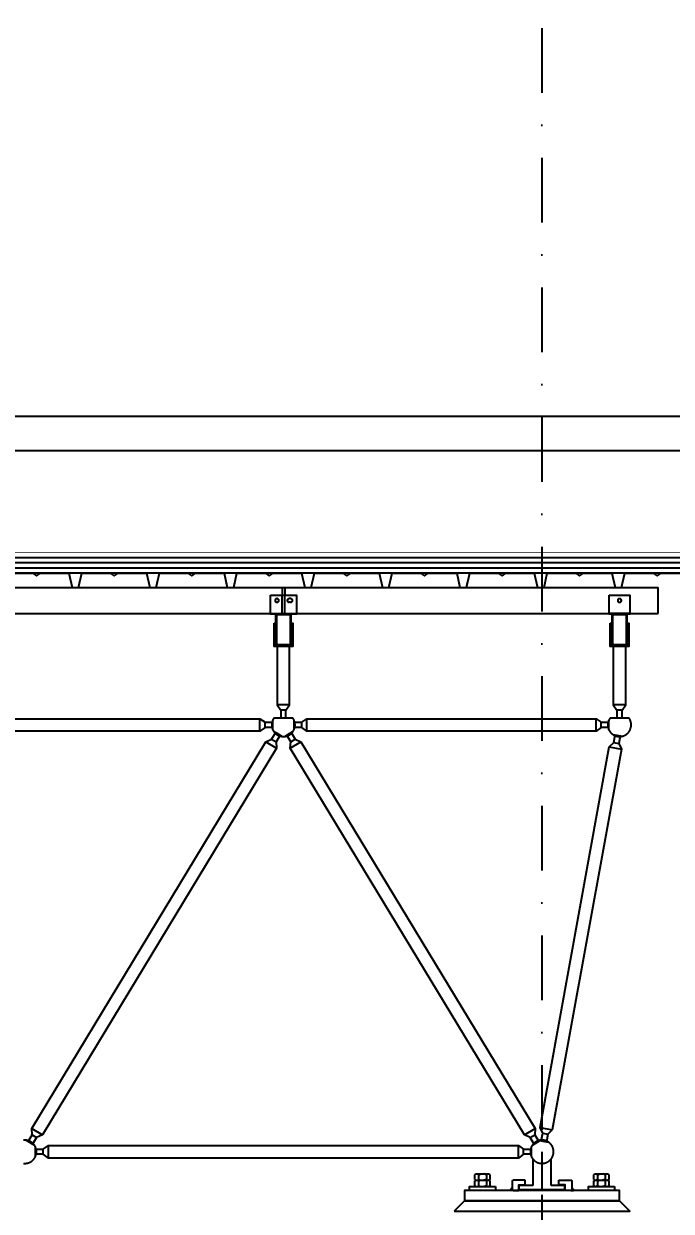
# Model space of a CAD drawing. Header units: centimetres. Extents: x 26569 to 160723, y -3143 to 14565.
# Drawn here: x 113607.3 to 113857.7, y -1001.5 to -542.5 of the extents above; entities that cross this region are included whole.
import ezdxf

# ---------------------------------------------------------------- set-up
doc = ezdxf.new("R2010")
doc.units = ezdxf.units.CM
doc.header["$LTSCALE"] = 100
doc.linetypes.add('DASHDOT2', pattern=[0.5, 0.25, -0.125, 0, -0.125])
doc.linetypes.add('HIDDEN', pattern=[9.525, 6.35, -3.175])
for name, color, linetype in [('A-ANNO-DIMS', 187, 'Continuous'), ('A-ANNO-GRID', 155, 'DASHDOT2'), ('A-ELEV-02', 253, 'Continuous'), ('A-ELEV-04', 250, 'Continuous'), ('A-WALL-INSL', 249, 'Continuous'), ('A-WALL-SNWPNL', 200, 'Continuous'), ('S-STEL', 3, 'Continuous')]:
    doc.layers.add(name, color=color, linetype=linetype)
doc.styles.add('Fields_100', font='act_simplex.shx', dxfattribs={"width": 0.8, "height": 20})
doc.linetypes.add('BATTING', pattern='A,0.00254,-2.54,[134,ltypeshp.shx,S=2.54,R=0,X=-2.54,Y=0],-5.08,[134,ltypeshp.shx,S=2.54,R=180,X=2.54,Y=0],-2.54', length=10.16254)
doc.dimstyles.new('FIELDS_100', dxfattribs={"dimscale": 0, "dimtxt": 20, "dimasz": 5, "dimexe": 5, "dimexo": 5, "dimgap": 5, "dimtad": 0, "dimdec": 0, "dimzin": 0, "dimdsep": 46, "dimtxsty": 'Fields_100', "dimblk": 'DOT', "dimcen": 0.09, "dimclrt": 50, "dimadec": 0, "dimazin": 0, "dimtfac": 1, "dimtdec": 0, "dimtix": 1, "dimtofl": 0, "dimtmove": 1, "dimatfit": 3, "dimfxl": 5, "dimfxlon": 1, "dimtolj": 1, "dimtzin": 0, "dimarcsym": 0})

# ---------------------------------------------------------------- blocks, each defined once
blk = doc.blocks.new('_Dot')
at = {"color": 0, "linetype": 'ByBlock', "lineweight": -2}
blk.add_line((-0.5, 0), (-1, 0), dxfattribs=at)
at = {"color": 0, "linetype": 'ByBlock', "const_width": 0.5}
blk.add_lwpolyline([(-0.25, 0, 1), (0.25, 0, 1)], format="xyb", close=True, dxfattribs=at)
blk = doc.blocks.new('*D477')
at = {"layer": 'A-ANNO-DIMS', "color": 0, "lineweight": -2, "transparency": 16777216}
for p, q in [((112107.73, -198.45), (112107.73, -188.45)), ((113807.73, -198.45), (113807.73, -188.45)), ((112112.73, -193.45), (112926.06, -193.45)), ((113802.73, -193.45), (112989.4, -193.45))]:
    blk.add_line(p, q, dxfattribs=at)
at = {"layer": 'DEFPOINTS', "color": 0, "transparency": 16777216}
for p in [(113807.73, -193.45), (112107.73, -1038.45), (113807.73, -1038.45)]:
    blk.add_point(p, dxfattribs=at)
at = {"layer": 'A-ANNO-DIMS', "color": 0, "lineweight": -2, "transparency": 16777216, "xscale": 5, "yscale": 5, "zscale": 5, "rotation": 180}
blk.add_blockref('_Dot', (112107.73, -193.45), dxfattribs=at)
at = {"layer": 'A-ANNO-DIMS', "color": 0, "lineweight": -2, "transparency": 16777216, "xscale": 5, "yscale": 5, "zscale": 5}
blk.add_blockref('_Dot', (113807.73, -193.45), dxfattribs=at)
at = {"layer": 'A-ANNO-DIMS', "color": 50, "transparency": 16777216, "insert": (112957.73, -193.45), "char_height": 20, "attachment_point": 5, "style": 'Fields_100'}
blk.add_mtext('\\A1;1700', dxfattribs=at)
blk = doc.blocks.new('*D483')
at = {"layer": 'A-ANNO-DIMS', "color": 0, "lineweight": -2, "transparency": 16777216}
for p, q in [((113807.73, -198.45), (113807.73, -188.45)), ((113907.73, -198.45), (113907.73, -188.45)), ((113812.73, -193.45), (113833.68, -193.45)), ((113902.73, -193.45), (113881.78, -193.45))]:
    blk.add_line(p, q, dxfattribs=at)
at = {"layer": 'DEFPOINTS', "color": 0, "transparency": 16777216}
for p in [(113907.73, -193.45), (113807.73, -1038.45), (113907.73, -1038.45)]:
    blk.add_point(p, dxfattribs=at)
at = {"layer": 'A-ANNO-DIMS', "color": 0, "lineweight": -2, "transparency": 16777216, "xscale": 5, "yscale": 5, "zscale": 5, "rotation": 180}
blk.add_blockref('_Dot', (113807.73, -193.45), dxfattribs=at)
at = {"layer": 'A-ANNO-DIMS', "color": 0, "lineweight": -2, "transparency": 16777216, "xscale": 5, "yscale": 5, "zscale": 5}
blk.add_blockref('_Dot', (113907.73, -193.45), dxfattribs=at)
at = {"layer": 'A-ANNO-DIMS', "color": 50, "transparency": 16777216, "insert": (113857.73, -193.45), "char_height": 20, "attachment_point": 5, "style": 'Fields_100'}
blk.add_mtext('\\A1;100', dxfattribs=at)
blk = doc.blocks.new('SOMUN')
for p, q in [((-9.8, 7.1), (-8.2, 8)), ((-9.8, 0.9), (-9.8, 7.1)), ((-9.8, 0.9), (-8.2, 0)), ((-8.2, 8), (-5, 8)), ((-8.2, 0), (-5, 0)), ((-5, 7.1), (-6.6, 8)), ((-5, 0.9), (-6.6, 0)), ((-5, 8), (5, 8)), ((-5, 7.1), (-1.7, 8)), ((-5, 7.1), (-5, 0.9)), ((-5, 0.9), (-1.7, 0)), ((-5, 0), (5, 0)), ((5, 7.1), (1.7, 8)), ((5, 0.9), (1.7, 0)), ((5, 8), (8.2, 8)), ((5, 7.1), (6.6, 8)), ((5, 7.1), (5, 0.9)), ((5, 0.9), (6.6, 0)), ((5, 0), (8.2, 0)), ((9.8, 7.1), (8.2, 8)), ((9.8, 0.9), (8.2, 0)), ((9.8, 0.9), (9.8, 7.1))]:
    blk.add_line(p, q)

msp = doc.modelspace()

# ---------------------------------------------------------------- hatches: boundary and pattern name
at = {"layer": 'A-ELEV-02'}
for points in [[(113796.23, -993.24), (113796.53, -993.54), (113795.53, -993.54), (113795.53, -993.51), (113795.53, -993.48), (113795.54, -993.44), (113795.54, -993.41), (113795.54, -993.37), (113795.55, -993.34), (113795.56, -993.31), (113795.57, -993.27), (113795.58, -993.24), (113795.59, -993.21), (113795.6, -993.18), (113795.61, -993.14), (113795.63, -993.11), (113795.64, -993.08), (113795.66, -993.05), (113795.68, -993.02), (113795.69, -992.99), (113795.71, -992.97), (113795.73, -992.94), (113795.76, -992.91), (113795.78, -992.89), (113795.8, -992.86), (113795.82, -992.84), (113795.85, -992.81), (113795.87, -992.79), (113795.9, -992.77), (113795.93, -992.75), (113795.95, -992.73), (113795.98, -992.71), (113796.01, -992.69), (113796.04, -992.67), (113796.07, -992.65), (113796.1, -992.64), (113796.13, -992.63), (113796.17, -992.61), (113796.2, -992.6), (113796.23, -992.59)], [(113819.23, -993.24), (113818.93, -993.54), (113819.93, -993.54), (113819.93, -993.51), (113819.93, -993.48), (113819.92, -993.44), (113819.92, -993.41), (113819.92, -993.37), (113819.91, -993.34), (113819.9, -993.31), (113819.89, -993.27), (113819.88, -993.24), (113819.87, -993.21), (113819.86, -993.18), (113819.85, -993.14), (113819.83, -993.11), (113819.82, -993.08), (113819.8, -993.05), (113819.78, -993.02), (113819.77, -992.99), (113819.75, -992.97), (113819.73, -992.94), (113819.7, -992.91), (113819.68, -992.89), (113819.66, -992.86), (113819.64, -992.84), (113819.61, -992.81), (113819.59, -992.79), (113819.56, -992.77), (113819.53, -992.75), (113819.5, -992.73), (113819.48, -992.71), (113819.45, -992.69), (113819.42, -992.67), (113819.39, -992.65), (113819.36, -992.64), (113819.33, -992.63), (113819.29, -992.61), (113819.26, -992.6), (113819.23, -992.59)]]:
    msp.add_hatch(color=256, dxfattribs=at).paths.add_polyline_path(points, flags=0)

# ---------------------------------------------------------------- linework, layer by layer
for points in [[(113777.73, -997.54), (113837.73, -997.54), (113837.73, -993.54), (113777.73, -993.54)], [(113773.73, -1001.54), (113841.73, -1001.54), (113837.73, -997.54), (113777.73, -997.54)]]:
    msp.add_lwpolyline(points, close=True)
at = {"elevation": 0}
for points in [[(113789.73, -991.94), (113789.73, -993.54), (113779.73, -993.54), (113779.73, -991.94), (113789.73, -991.94)], [(113835.73, -991.94), (113835.73, -993.54), (113825.73, -993.54), (113825.73, -991.94), (113835.73, -991.94)]]:
    msp.add_lwpolyline(points, dxfattribs=at)
at = {"layer": 'A-ANNO-GRID'}
msp.add_lwpolyline([(113807.73, -143.45), (113807.73, -1876.54)], dxfattribs=at)
at = {"layer": 'A-ELEV-02'}
for points in [[(104855.23, -760.44), (113852.73, -760.44)], [(113707.23, -760.44), (113707.23, -763.44)], [(113708.23, -760.44), (113708.23, -763.44)], [(113852.73, -770.44), (113852.73, -760.44)], [(113709.93, -764.74), (113709.91, -764.74), (113709.9, -764.74), (113709.88, -764.75), (113709.87, -764.75), (113709.85, -764.75), (113709.83, -764.75), (113709.82, -764.75), (113709.8, -764.76), (113709.79, -764.76), (113709.77, -764.76), (113709.75, -764.77), (113709.74, -764.77), (113709.72, -764.78), (113709.7, -764.78), (113709.69, -764.79), (113709.67, -764.79), (113709.66, -764.8), (113709.64, -764.81), (113709.62, -764.81), (113709.61, -764.82), (113709.59, -764.83), (113709.58, -764.84), (113709.56, -764.85), (113709.55, -764.86), (113709.53, -764.87), (113709.52, -764.88), (113709.5, -764.89), (113709.49, -764.9), (113709.47, -764.91), (113709.46, -764.92), (113709.45, -764.94), (113709.43, -764.95), (113709.42, -764.96), (113709.41, -764.98), (113709.4, -764.99), (113709.39, -765), (113709.38, -765.02), (113709.36, -765.03), (113709.35, -765.05), (113709.34, -765.06), (113709.33, -765.08), (113709.33, -765.09), (113709.32, -765.11), (113709.31, -765.12), (113709.3, -765.14), (113709.29, -765.15), (113709.29, -765.17), (113709.28, -765.19), (113709.27, -765.2), (113709.27, -765.22), (113709.26, -765.23), (113709.26, -765.25), (113709.25, -765.27), (113709.25, -765.28), (113709.24, -765.3), (113709.24, -765.32), (113709.24, -765.33), (113709.24, -765.35), (113709.23, -765.36), (113709.23, -765.38), (113709.23, -765.4), (113709.23, -765.41), (113709.23, -765.43), (113709.23, -765.44), (113709.23, -765.46), (113709.23, -765.48), (113709.23, -765.49), (113709.23, -765.51), (113709.23, -765.52), (113709.24, -765.54), (113709.24, -765.55), (113709.24, -765.57), (113709.24, -765.59), (113709.25, -765.6), (113709.25, -765.62), (113709.26, -765.64), (113709.26, -765.65), (113709.27, -765.67), (113709.27, -765.69), (113709.28, -765.7), (113709.29, -765.72), (113709.29, -765.73), (113709.3, -765.75), (113709.31, -765.77), (113709.32, -765.78), (113709.33, -765.8), (113709.33, -765.81), (113709.34, -765.83), (113709.35, -765.84), (113709.36, -765.86), (113709.38, -765.87), (113709.39, -765.89), (113709.4, -765.9), (113709.41, -765.91), (113709.42, -765.93), (113709.43, -765.94), (113709.45, -765.95), (113709.46, -765.96), (113709.47, -765.98), (113709.49, -765.99), (113709.5, -766), (113709.52, -766.01), (113709.53, -766.02), (113709.55, -766.03), (113709.56, -766.04), (113709.58, -766.05), (113709.59, -766.06), (113709.61, -766.07), (113709.62, -766.07), (113709.64, -766.08), (113709.66, -766.09), (113709.67, -766.09), (113709.69, -766.1), (113709.7, -766.11), (113709.72, -766.11), (113709.74, -766.12), (113709.75, -766.12), (113709.77, -766.13), (113709.79, -766.13), (113709.8, -766.13), (113709.82, -766.13), (113709.83, -766.14), (113709.85, -766.14), (113709.87, -766.14), (113709.88, -766.14), (113709.9, -766.14), (113709.91, -766.14), (113709.93, -766.14)], [(113710.53, -764.74), (113709.93, -764.74)], [(113710.53, -766.14), (113709.93, -766.14)], [(113710.53, -766.14), (113710.55, -766.14), (113710.56, -766.14), (113710.58, -766.14), (113710.59, -766.14), (113710.61, -766.14), (113710.62, -766.14), (113710.64, -766.13), (113710.66, -766.13), (113710.67, -766.13), (113710.69, -766.13), (113710.71, -766.12), (113710.72, -766.12), (113710.74, -766.11), (113710.76, -766.11), (113710.77, -766.1), (113710.79, -766.09), (113710.8, -766.09), (113710.82, -766.08), (113710.84, -766.07), (113710.85, -766.07), (113710.87, -766.06), (113710.88, -766.05), (113710.9, -766.04), (113710.91, -766.03), (113710.93, -766.02), (113710.94, -766.01), (113710.96, -766), (113710.97, -765.99), (113710.98, -765.98), (113711, -765.96), (113711.01, -765.95), (113711.02, -765.94), (113711.04, -765.93), (113711.05, -765.91), (113711.06, -765.9), (113711.07, -765.89), (113711.08, -765.87), (113711.1, -765.86), (113711.11, -765.84), (113711.12, -765.83), (113711.13, -765.81), (113711.13, -765.8), (113711.14, -765.78), (113711.15, -765.77), (113711.16, -765.75), (113711.17, -765.73), (113711.17, -765.72), (113711.18, -765.7), (113711.19, -765.69), (113711.19, -765.67), (113711.2, -765.65), (113711.2, -765.64), (113711.21, -765.62), (113711.21, -765.6), (113711.21, -765.59), (113711.22, -765.57), (113711.22, -765.55), (113711.22, -765.54), (113711.23, -765.52), (113711.23, -765.51), (113711.23, -765.49), (113711.23, -765.48), (113711.23, -765.46), (113711.23, -765.44), (113711.23, -765.43), (113711.23, -765.41), (113711.23, -765.4), (113711.23, -765.38), (113711.23, -765.36), (113711.22, -765.35), (113711.22, -765.33), (113711.22, -765.32), (113711.21, -765.3), (113711.21, -765.28), (113711.21, -765.27), (113711.2, -765.25), (113711.2, -765.23), (113711.19, -765.22), (113711.19, -765.2), (113711.18, -765.19), (113711.17, -765.17), (113711.17, -765.15), (113711.16, -765.14), (113711.15, -765.12), (113711.14, -765.11), (113711.13, -765.09), (113711.13, -765.08), (113711.12, -765.06), (113711.11, -765.05), (113711.1, -765.03), (113711.08, -765.02), (113711.07, -765), (113711.06, -764.99), (113711.05, -764.98), (113711.04, -764.96), (113711.02, -764.95), (113711.01, -764.94), (113711, -764.92), (113710.98, -764.91), (113710.97, -764.9), (113710.96, -764.89), (113710.94, -764.88), (113710.93, -764.87), (113710.91, -764.86), (113710.9, -764.85), (113710.88, -764.84), (113710.87, -764.83), (113710.85, -764.82), (113710.84, -764.81), (113710.82, -764.81), (113710.8, -764.8), (113710.79, -764.79), (113710.77, -764.79), (113710.76, -764.78), (113710.74, -764.78), (113710.72, -764.77), (113710.71, -764.77), (113710.69, -764.76), (113710.67, -764.76), (113710.66, -764.76), (113710.64, -764.75), (113710.62, -764.75), (113710.61, -764.75), (113710.59, -764.75), (113710.58, -764.75), (113710.56, -764.74), (113710.55, -764.74), (113710.53, -764.74)], [(104855.23, -770.44), (113852.73, -770.44)], [(113702.73, -770.44), (113712.73, -770.44)], [(113841.73, -770.44), (113833.73, -770.44)], [(113704.13, -776.04), (113704.63, -776.04)], [(113704.13, -777.44), (113704.63, -777.44)], [(113710.83, -776.04), (113711.33, -776.04)], [(113710.83, -777.44), (113711.33, -777.44)], [(113834.13, -776.04), (113834.63, -776.04)], [(113834.13, -777.44), (113834.63, -777.44)], [(113840.83, -776.04), (113841.33, -776.04)], [(113840.83, -777.44), (113841.33, -777.44)], [(113705.31, -783.24), (113705.31, -805.84), (113706.73, -807.84), (113706.73, -810.84)], [(113708.73, -810.84), (113708.73, -807.84), (113710.14, -805.84), (113710.14, -783.24)], [(113835.31, -783.24), (113835.31, -805.84), (113836.73, -807.84), (113836.73, -810.84)], [(113838.73, -810.84), (113838.73, -807.84), (113840.14, -805.84), (113840.14, -783.24)], [(113710.14, -805.84), (113705.31, -805.84)], [(113708.73, -807.84), (113706.73, -807.84)], [(113840.14, -805.84), (113835.31, -805.84)], [(113838.73, -807.84), (113836.73, -807.84)], [(113461.83, -812.54), (113464.83, -812.54), (113466.83, -811.13), (113698.63, -811.13), (113700.63, -812.54), (113703.63, -812.54)], [(113698.63, -815.96), (113698.63, -811.13)], [(113704.13, -810.84), (113704.04, -810.96), (113703.96, -811.09), (113703.88, -811.22), (113703.8, -811.35), (113703.73, -811.48), (113703.66, -811.62), (113703.6, -811.76), (113703.54, -811.91), (113703.48, -812.05), (113703.46, -812.13), (113703.43, -812.2), (113703.41, -812.28), (113703.39, -812.36), (113703.37, -812.43), (113703.35, -812.51), (113703.33, -812.59), (113703.32, -812.67), (113703.3, -812.74), (113703.29, -812.82), (113703.28, -812.9), (113703.27, -812.98), (113703.26, -813.06), (113703.25, -813.14), (113703.24, -813.22), (113703.24, -813.3), (113703.23, -813.38), (113703.23, -813.46), (113703.23, -813.54), (113703.23, -813.62), (113703.23, -813.7), (113703.24, -813.78), (113703.24, -813.86), (113703.25, -813.94), (113703.25, -814.01), (113703.26, -814.09), (113703.27, -814.17), (113703.29, -814.25), (113703.31, -814.4), (113703.35, -814.56), (113703.38, -814.71), (113703.43, -814.86), (113703.47, -815), (113703.52, -815.14), (113703.58, -815.29), (113703.64, -815.42), (113703.71, -815.56), (113703.77, -815.69), (113703.85, -815.82), (113703.93, -815.95), (113704.01, -816.07), (113704.1, -816.2), (113704.19, -816.32), (113704.29, -816.44), (113704.39, -816.56), (113704.5, -816.68), (113704.55, -816.73), (113704.61, -816.79), (113704.67, -816.84), (113704.73, -816.9), (113704.79, -816.95), (113704.85, -817), (113704.91, -817.05), (113704.97, -817.1), (113705.03, -817.15), (113705.1, -817.19), (113705.16, -817.24), (113705.23, -817.29), (113705.3, -817.33), (113705.36, -817.37), (113705.43, -817.41), (113705.5, -817.45), (113705.57, -817.49), (113705.64, -817.53), (113705.71, -817.57), (113705.78, -817.6), (113705.86, -817.64), (113705.93, -817.67), (113706, -817.7), (113706.08, -817.73), (113706.15, -817.76), (113706.22, -817.78), (113706.3, -817.81), (113706.37, -817.83), (113706.52, -817.88), (113706.67, -817.92), (113706.83, -817.95), (113706.98, -817.98), (113707.13, -818), (113707.28, -818.02), (113707.43, -818.03), (113707.58, -818.04), (113707.73, -818.04), (113707.88, -818.04), (113708.03, -818.03), (113708.18, -818.02), (113708.33, -818), (113708.48, -817.98), (113708.63, -817.95), (113708.79, -817.92), (113708.94, -817.88), (113709.09, -817.83), (113709.16, -817.81), (113709.24, -817.78), (113709.31, -817.76), (113709.38, -817.73), (113709.46, -817.7), (113709.53, -817.67), (113709.6, -817.64), (113709.68, -817.6), (113709.75, -817.57), (113709.82, -817.53), (113709.89, -817.49), (113709.96, -817.45), (113710.03, -817.41), (113710.1, -817.37), (113710.16, -817.33), (113710.23, -817.29), (113710.3, -817.24), (113710.36, -817.19), (113710.43, -817.15), (113710.49, -817.1), (113710.55, -817.05), (113710.61, -817), (113710.67, -816.95), (113710.73, -816.9), (113710.79, -816.84), (113710.85, -816.79), (113710.91, -816.73), (113710.96, -816.68), (113711.07, -816.56), (113711.17, -816.44), (113711.27, -816.32), (113711.36, -816.2), (113711.45, -816.07), (113711.53, -815.95), (113711.61, -815.82), (113711.69, -815.69), (113711.75, -815.56), (113711.82, -815.42), (113711.88, -815.29), (113711.94, -815.14), (113711.99, -815), (113712.03, -814.86), (113712.08, -814.71), (113712.11, -814.56), (113712.15, -814.4), (113712.17, -814.25), (113712.19, -814.17), (113712.2, -814.09), (113712.21, -814.01), (113712.21, -813.94), (113712.22, -813.86), (113712.22, -813.78), (113712.23, -813.7), (113712.23, -813.62), (113712.23, -813.54), (113712.23, -813.46), (113712.23, -813.38), (113712.22, -813.3), (113712.22, -813.22), (113712.21, -813.14), (113712.2, -813.06), (113712.19, -812.98), (113712.18, -812.9), (113712.17, -812.82), (113712.16, -812.74), (113712.14, -812.67), (113712.13, -812.59), (113712.11, -812.51), (113712.09, -812.43), (113712.07, -812.36), (113712.05, -812.28), (113712.03, -812.2), (113712, -812.13), (113711.98, -812.05), (113711.92, -811.91), (113711.86, -811.76), (113711.8, -811.62), (113711.73, -811.48), (113711.66, -811.35), (113711.58, -811.22), (113711.5, -811.09), (113711.42, -810.96), (113711.33, -810.84)], [(113703.63, -815.4), (113703.63, -811.69)], [(113704.13, -810.84), (113711.33, -810.84)], [(113711.83, -812.54), (113714.83, -812.54), (113716.83, -811.13), (113828.63, -811.13), (113830.63, -812.54), (113833.63, -812.54)], [(113711.83, -815.4), (113711.83, -811.69)], [(113716.83, -815.96), (113716.83, -811.13)], [(113828.63, -815.96), (113828.63, -811.13)], [(113834.13, -810.84), (113834.04, -810.96), (113833.96, -811.09), (113833.88, -811.22), (113833.8, -811.35), (113833.73, -811.48), (113833.66, -811.62), (113833.6, -811.76), (113833.54, -811.91), (113833.48, -812.05), (113833.46, -812.13), (113833.43, -812.2), (113833.41, -812.28), (113833.39, -812.36), (113833.37, -812.43), (113833.35, -812.51), (113833.33, -812.59), (113833.32, -812.67), (113833.3, -812.74), (113833.29, -812.82), (113833.28, -812.9), (113833.27, -812.98), (113833.26, -813.06), (113833.25, -813.14), (113833.24, -813.22), (113833.24, -813.3), (113833.23, -813.38), (113833.23, -813.46), (113833.23, -813.54), (113833.23, -813.62), (113833.23, -813.7), (113833.24, -813.78), (113833.24, -813.86), (113833.25, -813.94), (113833.25, -814.01), (113833.26, -814.09), (113833.27, -814.17), (113833.29, -814.25), (113833.31, -814.4), (113833.35, -814.56), (113833.38, -814.71), (113833.43, -814.86), (113833.47, -815), (113833.52, -815.14), (113833.58, -815.29), (113833.64, -815.42), (113833.71, -815.56), (113833.77, -815.69), (113833.85, -815.82), (113833.93, -815.95), (113834.01, -816.07), (113834.1, -816.2), (113834.19, -816.32), (113834.29, -816.44), (113834.39, -816.56), (113834.5, -816.68), (113834.55, -816.73), (113834.61, -816.79), (113834.67, -816.84), (113834.73, -816.9), (113834.79, -816.95), (113834.85, -817), (113834.91, -817.05), (113834.97, -817.1), (113835.03, -817.15), (113835.1, -817.19), (113835.16, -817.24), (113835.23, -817.29), (113835.3, -817.33), (113835.36, -817.37), (113835.43, -817.41), (113835.5, -817.45), (113835.57, -817.49), (113835.64, -817.53), (113835.71, -817.57), (113835.78, -817.6), (113835.86, -817.64), (113835.93, -817.67), (113836, -817.7), (113836.08, -817.73), (113836.15, -817.76), (113836.22, -817.78), (113836.3, -817.81), (113836.37, -817.83), (113836.52, -817.88), (113836.67, -817.92), (113836.83, -817.95), (113836.98, -817.98), (113837.13, -818), (113837.28, -818.02), (113837.43, -818.03), (113837.58, -818.04), (113837.73, -818.04), (113837.88, -818.04), (113838.03, -818.03), (113838.18, -818.02), (113838.33, -818), (113838.48, -817.98), (113838.63, -817.95), (113838.79, -817.92), (113838.94, -817.88), (113839.09, -817.83), (113839.16, -817.81), (113839.24, -817.78), (113839.31, -817.76), (113839.38, -817.73), (113839.46, -817.7), (113839.53, -817.67), (113839.6, -817.64), (113839.68, -817.6), (113839.75, -817.57), (113839.82, -817.53), (113839.89, -817.49), (113839.96, -817.45), (113840.03, -817.41), (113840.1, -817.37), (113840.16, -817.33), (113840.23, -817.29), (113840.3, -817.24), (113840.36, -817.19), (113840.43, -817.15), (113840.49, -817.1), (113840.55, -817.05), (113840.61, -817), (113840.67, -816.95), (113840.73, -816.9), (113840.79, -816.84), (113840.85, -816.79), (113840.91, -816.73), (113840.96, -816.68), (113841.07, -816.56), (113841.17, -816.44), (113841.27, -816.32), (113841.36, -816.2), (113841.45, -816.07), (113841.53, -815.95), (113841.61, -815.82), (113841.69, -815.69), (113841.75, -815.56), (113841.82, -815.42), (113841.88, -815.29), (113841.94, -815.14), (113841.99, -815), (113842.03, -814.86), (113842.08, -814.71), (113842.11, -814.56), (113842.15, -814.4), (113842.17, -814.25), (113842.19, -814.17), (113842.2, -814.09), (113842.21, -814.01), (113842.21, -813.94), (113842.22, -813.86), (113842.22, -813.78), (113842.23, -813.7), (113842.23, -813.62), (113842.23, -813.54), (113842.23, -813.46), (113842.23, -813.38), (113842.22, -813.3), (113842.22, -813.22), (113842.21, -813.14), (113842.2, -813.06), (113842.19, -812.98), (113842.18, -812.9), (113842.17, -812.82), (113842.16, -812.74), (113842.14, -812.67), (113842.13, -812.59), (113842.11, -812.51), (113842.09, -812.43), (113842.07, -812.36), (113842.05, -812.28), (113842.03, -812.2), (113842, -812.13), (113841.98, -812.05), (113841.92, -811.91), (113841.86, -811.76), (113841.8, -811.62), (113841.73, -811.48), (113841.66, -811.35), (113841.58, -811.22), (113841.5, -811.09), (113841.42, -810.96), (113841.33, -810.84)], [(113833.63, -815.4), (113833.63, -811.69)], [(113834.13, -810.84), (113841.33, -810.84)], [(113703.63, -814.54), (113700.63, -814.54), (113698.63, -815.96), (113466.83, -815.96), (113464.83, -814.54), (113461.83, -814.54)], [(113700.63, -814.54), (113700.63, -812.54)], [(113704.02, -816.09), (113707.19, -818.01)], [(113708.27, -818.01), (113711.44, -816.09)], [(113833.63, -814.54), (113830.63, -814.54), (113828.63, -815.96), (113716.83, -815.96), (113714.83, -814.54), (113711.83, -814.54)], [(113714.83, -814.54), (113714.83, -812.54)], [(113830.63, -814.54), (113830.63, -812.54)], [(113700.95, -820.07), (113705.08, -822.58)], [(113703.19, -819.1), (113704.91, -820.13)], [(113710.38, -822.58), (113714.51, -820.07)], [(113710.55, -820.13), (113712.27, -819.1)], [(113807.48, -974.33), (113808.02, -971.38), (113806.98, -969.16), (113833.73, -822.06), (113835.48, -820.35), (113836.01, -817.4)], [(113837.98, -817.76), (113837.44, -820.71), (113838.48, -822.93), (113811.73, -970.02), (113809.98, -971.74), (113809.45, -974.69)], [(113835.17, -817.25), (113838.82, -817.91)], [(113835.48, -820.35), (113837.44, -820.71)], [(113833.73, -822.06), (113838.48, -822.93)], [(113610.38, -969.51), (113614.51, -972.01)], [(113610.55, -971.95), (113612.27, -972.99)], [(113800.95, -972.01), (113805.08, -969.51)], [(113803.19, -972.99), (113804.91, -971.95)], [(113806.98, -969.16), (113811.73, -970.02)], [(113808.02, -971.38), (113809.98, -971.74)], [(113607.22, -983.02), (113607.33, -983.03), (113607.43, -983.03), (113607.53, -983.04), (113607.63, -983.04), (113607.73, -983.04), (113607.83, -983.04), (113607.93, -983.04), (113608.03, -983.03), (113608.13, -983.03), (113608.24, -983.02), (113608.34, -983), (113608.44, -982.99), (113608.55, -982.97), (113608.65, -982.95), (113608.76, -982.92), (113608.86, -982.9), (113608.97, -982.87), (113609.07, -982.84), (113609.18, -982.8), (113609.28, -982.77), (113609.39, -982.73), (113609.49, -982.69), (113609.59, -982.64), (113609.7, -982.59), (113609.8, -982.54), (113609.9, -982.49), (113610, -982.43), (113610.1, -982.37), (113610.19, -982.31), (113610.29, -982.25), (113610.38, -982.18), (113610.48, -982.11), (113610.57, -982.04), (113610.66, -981.96), (113610.74, -981.89), (113610.83, -981.81), (113610.91, -981.73), (113610.99, -981.64), (113611.07, -981.56), (113611.15, -981.47), (113611.22, -981.38), (113611.3, -981.29), (113611.37, -981.2), (113611.43, -981.1), (113611.5, -981.01), (113611.56, -980.91), (113611.62, -980.81), (113611.67, -980.71), (113611.73, -980.61), (113611.78, -980.51), (113611.83, -980.41), (113611.87, -980.3), (113611.91, -980.2), (113611.95, -980.1), (113611.99, -979.99), (113612.02, -979.89), (113612.06, -979.78), (113612.08, -979.68), (113612.11, -979.57), (113612.13, -979.47), (113612.15, -979.36), (113612.17, -979.26), (113612.19, -979.15), (113612.2, -979.05), (113612.21, -978.95), (113612.22, -978.85), (113612.23, -978.74), (113612.23, -978.64), (113612.23, -978.54), (113612.23, -978.44), (113612.23, -978.34), (113612.22, -978.24), (113612.21, -978.14), (113612.2, -978.04), (113612.19, -977.93), (113612.17, -977.83), (113612.15, -977.72), (113612.13, -977.62), (113612.11, -977.52), (113612.08, -977.41), (113612.06, -977.31), (113612.02, -977.2), (113611.99, -977.1), (113611.95, -976.99), (113611.91, -976.89), (113611.87, -976.78), (113611.83, -976.68), (113611.78, -976.58), (113611.73, -976.48), (113611.67, -976.38), (113611.62, -976.28), (113611.56, -976.18), (113611.5, -976.08), (113611.43, -975.99), (113611.37, -975.89), (113611.3, -975.8), (113611.22, -975.71), (113611.15, -975.62), (113611.07, -975.53), (113610.99, -975.45), (113610.91, -975.36), (113610.83, -975.28), (113610.74, -975.2), (113610.66, -975.12), (113610.57, -975.05), (113610.48, -974.98), (113610.38, -974.91), (113610.29, -974.84), (113610.19, -974.78), (113610.1, -974.72), (113610, -974.66), (113609.9, -974.6), (113609.8, -974.55), (113609.7, -974.5), (113609.59, -974.45), (113609.49, -974.4), (113609.39, -974.36), (113609.28, -974.32), (113609.18, -974.28), (113609.07, -974.25), (113608.97, -974.22), (113608.86, -974.19), (113608.76, -974.16), (113608.65, -974.14), (113608.55, -974.12), (113608.44, -974.1), (113608.34, -974.09), (113608.24, -974.07), (113608.13, -974.06), (113608.03, -974.05), (113607.93, -974.05), (113607.83, -974.04), (113607.73, -974.04), (113607.63, -974.04), (113607.53, -974.05), (113607.43, -974.05), (113607.33, -974.06), (113607.22, -974.07)], [(113608.27, -974.08), (113611.44, -976)], [(113611.83, -977.54), (113614.83, -977.54), (113616.83, -976.13), (113798.63, -976.13), (113800.63, -977.54), (113803.63, -977.54)], [(113611.83, -980.4), (113611.83, -976.69)], [(113614.83, -979.54), (113614.83, -977.54)], [(113616.83, -980.96), (113616.83, -976.13)], [(113798.63, -980.96), (113798.63, -976.13)], [(113800.63, -979.54), (113800.63, -977.54)], [(113811.33, -981.24), (113811.42, -981.12), (113811.5, -981), (113811.58, -980.87), (113811.66, -980.74), (113811.73, -980.6), (113811.8, -980.47), (113811.86, -980.32), (113811.92, -980.18), (113811.98, -980.03), (113812, -979.96), (113812.03, -979.88), (113812.05, -979.81), (113812.07, -979.73), (113812.09, -979.65), (113812.11, -979.58), (113812.13, -979.5), (113812.14, -979.42), (113812.16, -979.34), (113812.17, -979.26), (113812.18, -979.19), (113812.19, -979.11), (113812.2, -979.03), (113812.21, -978.95), (113812.22, -978.87), (113812.22, -978.79), (113812.23, -978.71), (113812.23, -978.63), (113812.23, -978.55), (113812.23, -978.47), (113812.23, -978.39), (113812.22, -978.31), (113812.22, -978.23), (113812.21, -978.15), (113812.21, -978.07), (113812.2, -977.99), (113812.19, -977.92), (113812.17, -977.84), (113812.15, -977.68), (113812.11, -977.53), (113812.08, -977.38), (113812.03, -977.23), (113811.99, -977.09), (113811.94, -976.94), (113811.88, -976.8), (113811.82, -976.67), (113811.75, -976.53), (113811.69, -976.4), (113811.61, -976.27), (113811.53, -976.14), (113811.45, -976.01), (113811.36, -975.89), (113811.27, -975.76), (113811.17, -975.64), (113811.07, -975.53), (113810.96, -975.41), (113810.91, -975.36), (113810.85, -975.3), (113810.79, -975.25), (113810.73, -975.19), (113810.67, -975.14), (113810.61, -975.09), (113810.55, -975.04), (113810.49, -974.99), (113810.43, -974.94), (113810.36, -974.89), (113810.3, -974.85), (113810.23, -974.8), (113810.16, -974.76), (113810.1, -974.72), (113810.03, -974.67), (113809.96, -974.63), (113809.89, -974.6), (113809.82, -974.56), (113809.75, -974.52), (113809.68, -974.49), (113809.6, -974.45), (113809.53, -974.42), (113809.46, -974.39), (113809.38, -974.36), (113809.31, -974.33), (113809.24, -974.3), (113809.16, -974.28), (113809.09, -974.25), (113808.94, -974.21), (113808.79, -974.17), (113808.63, -974.14), (113808.48, -974.11), (113808.33, -974.08), (113808.18, -974.07), (113808.03, -974.05), (113807.88, -974.05), (113807.73, -974.04), (113807.58, -974.05), (113807.43, -974.05), (113807.28, -974.07), (113807.13, -974.08), (113806.98, -974.11), (113806.83, -974.14), (113806.67, -974.17), (113806.52, -974.21), (113806.37, -974.25), (113806.3, -974.28), (113806.22, -974.3), (113806.15, -974.33), (113806.08, -974.36), (113806, -974.39), (113805.93, -974.42), (113805.86, -974.45), (113805.78, -974.49), (113805.71, -974.52), (113805.64, -974.56), (113805.57, -974.6), (113805.5, -974.63), (113805.43, -974.67), (113805.36, -974.72), (113805.3, -974.76), (113805.23, -974.8), (113805.16, -974.85), (113805.1, -974.89), (113805.03, -974.94), (113804.97, -974.99), (113804.91, -975.04), (113804.85, -975.09), (113804.79, -975.14), (113804.73, -975.19), (113804.67, -975.25), (113804.61, -975.3), (113804.55, -975.36), (113804.5, -975.41), (113804.39, -975.53), (113804.29, -975.64), (113804.19, -975.76), (113804.1, -975.89), (113804.01, -976.01), (113803.93, -976.14), (113803.85, -976.27), (113803.77, -976.4), (113803.71, -976.53), (113803.64, -976.67), (113803.58, -976.8), (113803.52, -976.94), (113803.47, -977.09), (113803.43, -977.23), (113803.38, -977.38), (113803.35, -977.53), (113803.31, -977.68), (113803.29, -977.84), (113803.27, -977.92), (113803.26, -977.99), (113803.25, -978.07), (113803.25, -978.15), (113803.24, -978.23), (113803.24, -978.31), (113803.23, -978.39), (113803.23, -978.47), (113803.23, -978.55), (113803.23, -978.63), (113803.23, -978.71), (113803.24, -978.79), (113803.24, -978.87), (113803.25, -978.95), (113803.26, -979.03), (113803.27, -979.11), (113803.28, -979.19), (113803.29, -979.26), (113803.3, -979.34), (113803.32, -979.42), (113803.33, -979.5), (113803.35, -979.58), (113803.37, -979.65), (113803.39, -979.73), (113803.41, -979.81), (113803.43, -979.88), (113803.46, -979.96), (113803.48, -980.03), (113803.54, -980.18), (113803.6, -980.32), (113803.66, -980.47), (113803.73, -980.6), (113803.8, -980.74), (113803.88, -980.87), (113803.96, -981), (113804.04, -981.12), (113804.13, -981.24)], [(113803.63, -980.4), (113803.63, -976.69)], [(113804.02, -976), (113807.19, -974.08)], [(113806.64, -974.18), (113810.29, -974.84)], [(113803.63, -979.54), (113800.63, -979.54), (113798.63, -980.96), (113616.83, -980.96), (113614.83, -979.54), (113611.83, -979.54)], [(113804.13, -981.24), (113804.13, -991.54)], [(113807.73, -978.54), (113807.73, -993.54)], [(113811.33, -991.54), (113811.33, -981.24)], [(113796.23, -992.59), (113796.21, -992.6), (113796.19, -992.6), (113796.18, -992.61), (113796.16, -992.61), (113796.14, -992.62), (113796.12, -992.63), (113796.11, -992.64), (113796.09, -992.65), (113796.07, -992.65), (113796.06, -992.66), (113796.04, -992.67), (113796.02, -992.68), (113796, -992.69), (113795.99, -992.7), (113795.97, -992.71), (113795.95, -992.73), (113795.94, -992.74), (113795.92, -992.75), (113795.91, -992.76), (113795.89, -992.77), (113795.88, -992.79), (113795.86, -992.8), (113795.85, -992.81), (113795.83, -992.83), (113795.82, -992.84), (113795.8, -992.86), (113795.79, -992.87), (113795.77, -992.89), (113795.76, -992.9), (113795.75, -992.92), (113795.74, -992.94), (113795.72, -992.95), (113795.71, -992.97), (113795.7, -992.99), (113795.69, -993), (113795.68, -993.02), (113795.67, -993.04), (113795.66, -993.06), (113795.65, -993.07), (113795.64, -993.09), (113795.63, -993.11), (113795.62, -993.13), (113795.61, -993.15), (113795.6, -993.16), (113795.6, -993.18), (113795.59, -993.2), (113795.58, -993.22), (113795.58, -993.24), (113795.57, -993.26), (113795.57, -993.28), (113795.56, -993.3), (113795.56, -993.32), (113795.55, -993.34), (113795.55, -993.35), (113795.54, -993.37), (113795.54, -993.39), (113795.54, -993.41), (113795.54, -993.43), (113795.53, -993.45), (113795.53, -993.47), (113795.53, -993.49), (113795.53, -993.51), (113795.53, -993.53), (113795.53, -993.54)], [(113796.53, -993.54), (113795.53, -993.54)], [(113796.53, -993.54), (113796.23, -993.24)], [(113804.13, -991.54), (113798.83, -991.54)], [(113798.83, -991.54), (113798.83, -993.14)], [(113798.83, -993.14), (113816.63, -993.14)], [(113799.03, -993.54), (113799.03, -993.34)], [(113799.03, -993.34), (113816.43, -993.34)], [(113816.43, -993.54), (113799.03, -993.54)], [(113799.08, -993.34), (113799.08, -993.14)], [(113816.63, -991.54), (113811.33, -991.54)], [(113816.38, -993.34), (113816.38, -993.14)], [(113816.43, -993.54), (113816.43, -993.34)], [(113816.63, -993.14), (113816.63, -991.54)], [(113818.93, -993.54), (113819.23, -993.24)], [(113818.93, -993.54), (113819.93, -993.54)], [(113819.93, -993.54), (113819.93, -993.53), (113819.93, -993.51), (113819.93, -993.49), (113819.93, -993.47), (113819.93, -993.45), (113819.92, -993.43), (113819.92, -993.41), (113819.92, -993.39), (113819.92, -993.37), (113819.91, -993.35), (113819.91, -993.34), (113819.9, -993.32), (113819.9, -993.3), (113819.89, -993.28), (113819.89, -993.26), (113819.88, -993.24), (113819.88, -993.22), (113819.87, -993.2), (113819.86, -993.18), (113819.86, -993.16), (113819.85, -993.15), (113819.84, -993.13), (113819.83, -993.11), (113819.82, -993.09), (113819.81, -993.07), (113819.8, -993.06), (113819.79, -993.04), (113819.78, -993.02), (113819.77, -993), (113819.76, -992.99), (113819.75, -992.97), (113819.74, -992.95), (113819.72, -992.94), (113819.71, -992.92), (113819.7, -992.9), (113819.69, -992.89), (113819.67, -992.87), (113819.66, -992.86), (113819.64, -992.84), (113819.63, -992.83), (113819.61, -992.81), (113819.6, -992.8), (113819.58, -992.79), (113819.57, -992.77), (113819.55, -992.76), (113819.54, -992.75), (113819.52, -992.74), (113819.51, -992.73), (113819.49, -992.71), (113819.47, -992.7), (113819.46, -992.69), (113819.44, -992.68), (113819.42, -992.67), (113819.4, -992.66), (113819.39, -992.65), (113819.37, -992.65), (113819.35, -992.64), (113819.34, -992.63), (113819.32, -992.62), (113819.3, -992.61), (113819.28, -992.61), (113819.27, -992.6), (113819.25, -992.6), (113819.23, -992.59)]]:
    msp.add_lwpolyline(points, dxfattribs=at)
for points in [[(113702.73, -763.44), (113712.73, -763.44), (113712.73, -770.74), (113702.73, -770.74)], [(113705.93, -765.44), (113705.93, -765.43), (113705.93, -765.41), (113705.93, -765.4), (113705.93, -765.38), (113705.93, -765.36), (113705.92, -765.35), (113705.92, -765.33), (113705.92, -765.32), (113705.91, -765.3), (113705.91, -765.28), (113705.91, -765.27), (113705.9, -765.25), (113705.9, -765.23), (113705.89, -765.22), (113705.89, -765.2), (113705.88, -765.19), (113705.87, -765.17), (113705.87, -765.15), (113705.86, -765.14), (113705.85, -765.12), (113705.84, -765.11), (113705.83, -765.09), (113705.83, -765.08), (113705.82, -765.06), (113705.81, -765.05), (113705.8, -765.03), (113705.78, -765.02), (113705.77, -765), (113705.76, -764.99), (113705.75, -764.98), (113705.74, -764.96), (113705.72, -764.95), (113705.71, -764.94), (113705.7, -764.92), (113705.68, -764.91), (113705.67, -764.9), (113705.66, -764.89), (113705.64, -764.88), (113705.63, -764.87), (113705.61, -764.86), (113705.6, -764.85), (113705.58, -764.84), (113705.57, -764.83), (113705.55, -764.82), (113705.54, -764.81), (113705.52, -764.81), (113705.5, -764.8), (113705.49, -764.79), (113705.47, -764.79), (113705.46, -764.78), (113705.44, -764.78), (113705.42, -764.77), (113705.41, -764.77), (113705.39, -764.76), (113705.37, -764.76), (113705.36, -764.76), (113705.34, -764.75), (113705.32, -764.75), (113705.31, -764.75), (113705.29, -764.75), (113705.28, -764.75), (113705.26, -764.74), (113705.25, -764.74), (113705.23, -764.74), (113705.21, -764.74), (113705.2, -764.74), (113705.18, -764.75), (113705.17, -764.75), (113705.15, -764.75), (113705.13, -764.75), (113705.12, -764.75), (113705.1, -764.76), (113705.09, -764.76), (113705.07, -764.76), (113705.05, -764.77), (113705.04, -764.77), (113705.02, -764.78), (113705, -764.78), (113704.99, -764.79), (113704.97, -764.79), (113704.96, -764.8), (113704.94, -764.81), (113704.92, -764.81), (113704.91, -764.82), (113704.89, -764.83), (113704.88, -764.84), (113704.86, -764.85), (113704.85, -764.86), (113704.83, -764.87), (113704.82, -764.88), (113704.8, -764.89), (113704.79, -764.9), (113704.77, -764.91), (113704.76, -764.92), (113704.75, -764.94), (113704.73, -764.95), (113704.72, -764.96), (113704.71, -764.98), (113704.7, -764.99), (113704.69, -765), (113704.68, -765.02), (113704.66, -765.03), (113704.65, -765.05), (113704.64, -765.06), (113704.63, -765.08), (113704.63, -765.09), (113704.62, -765.11), (113704.61, -765.12), (113704.6, -765.14), (113704.59, -765.15), (113704.59, -765.17), (113704.58, -765.19), (113704.57, -765.2), (113704.57, -765.22), (113704.56, -765.23), (113704.56, -765.25), (113704.55, -765.27), (113704.55, -765.28), (113704.54, -765.3), (113704.54, -765.32), (113704.54, -765.33), (113704.54, -765.35), (113704.53, -765.36), (113704.53, -765.38), (113704.53, -765.4), (113704.53, -765.41), (113704.53, -765.43), (113704.53, -765.44), (113704.53, -765.46), (113704.53, -765.48), (113704.53, -765.49), (113704.53, -765.51), (113704.53, -765.52), (113704.54, -765.54), (113704.54, -765.55), (113704.54, -765.57), (113704.54, -765.59), (113704.55, -765.6), (113704.55, -765.62), (113704.56, -765.64), (113704.56, -765.65), (113704.57, -765.67), (113704.57, -765.69), (113704.58, -765.7), (113704.59, -765.72), (113704.59, -765.73), (113704.6, -765.75), (113704.61, -765.77), (113704.62, -765.78), (113704.63, -765.8), (113704.63, -765.81), (113704.64, -765.83), (113704.65, -765.84), (113704.66, -765.86), (113704.68, -765.87), (113704.69, -765.89), (113704.7, -765.9), (113704.71, -765.91), (113704.72, -765.93), (113704.73, -765.94), (113704.75, -765.95), (113704.76, -765.96), (113704.77, -765.98), (113704.79, -765.99), (113704.8, -766), (113704.82, -766.01), (113704.83, -766.02), (113704.85, -766.03), (113704.86, -766.04), (113704.88, -766.05), (113704.89, -766.06), (113704.91, -766.07), (113704.92, -766.07), (113704.94, -766.08), (113704.96, -766.09), (113704.97, -766.09), (113704.99, -766.1), (113705, -766.11), (113705.02, -766.11), (113705.04, -766.12), (113705.05, -766.12), (113705.07, -766.13), (113705.09, -766.13), (113705.1, -766.13), (113705.12, -766.13), (113705.13, -766.14), (113705.15, -766.14), (113705.17, -766.14), (113705.18, -766.14), (113705.2, -766.14), (113705.21, -766.14), (113705.23, -766.14), (113705.25, -766.14), (113705.26, -766.14), (113705.28, -766.14), (113705.29, -766.14), (113705.31, -766.14), (113705.32, -766.14), (113705.34, -766.13), (113705.36, -766.13), (113705.37, -766.13), (113705.39, -766.13), (113705.41, -766.12), (113705.42, -766.12), (113705.44, -766.11), (113705.46, -766.11), (113705.47, -766.1), (113705.49, -766.09), (113705.5, -766.09), (113705.52, -766.08), (113705.54, -766.07), (113705.55, -766.07), (113705.57, -766.06), (113705.58, -766.05), (113705.6, -766.04), (113705.61, -766.03), (113705.63, -766.02), (113705.64, -766.01), (113705.66, -766), (113705.67, -765.99), (113705.68, -765.98), (113705.7, -765.96), (113705.71, -765.95), (113705.72, -765.94), (113705.74, -765.93), (113705.75, -765.91), (113705.76, -765.9), (113705.77, -765.89), (113705.78, -765.87), (113705.8, -765.86), (113705.81, -765.84), (113705.82, -765.83), (113705.83, -765.81), (113705.83, -765.8), (113705.84, -765.78), (113705.85, -765.77), (113705.86, -765.75), (113705.87, -765.73), (113705.87, -765.72), (113705.88, -765.7), (113705.89, -765.69), (113705.89, -765.67), (113705.9, -765.65), (113705.9, -765.64), (113705.91, -765.62), (113705.91, -765.6), (113705.91, -765.59), (113705.92, -765.57), (113705.92, -765.55), (113705.92, -765.54), (113705.93, -765.52), (113705.93, -765.51), (113705.93, -765.49), (113705.93, -765.48), (113705.93, -765.46)], [(113833.73, -763.44), (113841.73, -763.44), (113841.73, -770.74), (113833.73, -770.74)], [(113838.43, -765.44), (113838.43, -765.43), (113838.43, -765.41), (113838.43, -765.4), (113838.43, -765.38), (113838.43, -765.36), (113838.42, -765.35), (113838.42, -765.33), (113838.42, -765.32), (113838.42, -765.3), (113838.41, -765.28), (113838.41, -765.27), (113838.4, -765.25), (113838.4, -765.23), (113838.39, -765.22), (113838.39, -765.2), (113838.38, -765.19), (113838.37, -765.17), (113838.37, -765.15), (113838.36, -765.14), (113838.35, -765.12), (113838.34, -765.11), (113838.33, -765.09), (113838.33, -765.08), (113838.32, -765.06), (113838.31, -765.05), (113838.3, -765.03), (113838.28, -765.02), (113838.27, -765), (113838.26, -764.99), (113838.25, -764.98), (113838.24, -764.96), (113838.22, -764.95), (113838.21, -764.94), (113838.2, -764.92), (113838.19, -764.91), (113838.17, -764.9), (113838.16, -764.89), (113838.14, -764.88), (113838.13, -764.87), (113838.11, -764.86), (113838.1, -764.85), (113838.08, -764.84), (113838.07, -764.83), (113838.05, -764.82), (113838.04, -764.81), (113838.02, -764.81), (113838, -764.8), (113837.99, -764.79), (113837.97, -764.79), (113837.96, -764.78), (113837.94, -764.78), (113837.92, -764.77), (113837.91, -764.77), (113837.89, -764.76), (113837.87, -764.76), (113837.86, -764.76), (113837.84, -764.75), (113837.82, -764.75), (113837.81, -764.75), (113837.79, -764.75), (113837.78, -764.75), (113837.76, -764.74), (113837.75, -764.74), (113837.73, -764.74), (113837.71, -764.74), (113837.7, -764.74), (113837.68, -764.75), (113837.67, -764.75), (113837.65, -764.75), (113837.63, -764.75), (113837.62, -764.75), (113837.6, -764.76), (113837.59, -764.76), (113837.57, -764.76), (113837.55, -764.77), (113837.54, -764.77), (113837.52, -764.78), (113837.5, -764.78), (113837.49, -764.79), (113837.47, -764.79), (113837.46, -764.8), (113837.44, -764.81), (113837.42, -764.81), (113837.41, -764.82), (113837.39, -764.83), (113837.38, -764.84), (113837.36, -764.85), (113837.35, -764.86), (113837.33, -764.87), (113837.32, -764.88), (113837.3, -764.89), (113837.29, -764.9), (113837.27, -764.91), (113837.26, -764.92), (113837.25, -764.94), (113837.23, -764.95), (113837.22, -764.96), (113837.21, -764.98), (113837.2, -764.99), (113837.19, -765), (113837.18, -765.02), (113837.16, -765.03), (113837.15, -765.05), (113837.14, -765.06), (113837.13, -765.08), (113837.13, -765.09), (113837.12, -765.11), (113837.11, -765.12), (113837.1, -765.14), (113837.09, -765.15), (113837.09, -765.17), (113837.08, -765.19), (113837.07, -765.2), (113837.07, -765.22), (113837.06, -765.23), (113837.06, -765.25), (113837.05, -765.27), (113837.05, -765.28), (113837.04, -765.3), (113837.04, -765.32), (113837.04, -765.33), (113837.04, -765.35), (113837.03, -765.36), (113837.03, -765.38), (113837.03, -765.4), (113837.03, -765.41), (113837.03, -765.43), (113837.03, -765.44), (113837.03, -765.46), (113837.03, -765.47), (113837.03, -765.49), (113837.03, -765.51), (113837.03, -765.52), (113837.04, -765.54), (113837.04, -765.55), (113837.04, -765.57), (113837.04, -765.59), (113837.05, -765.6), (113837.05, -765.62), (113837.06, -765.64), (113837.06, -765.65), (113837.07, -765.67), (113837.07, -765.69), (113837.08, -765.7), (113837.09, -765.72), (113837.09, -765.73), (113837.1, -765.75), (113837.11, -765.77), (113837.12, -765.78), (113837.13, -765.8), (113837.13, -765.81), (113837.14, -765.83), (113837.15, -765.84), (113837.16, -765.86), (113837.18, -765.87), (113837.19, -765.88), (113837.2, -765.9), (113837.21, -765.91), (113837.22, -765.93), (113837.23, -765.94), (113837.25, -765.95), (113837.26, -765.96), (113837.27, -765.98), (113837.29, -765.99), (113837.3, -766), (113837.32, -766.01), (113837.33, -766.02), (113837.35, -766.03), (113837.36, -766.04), (113837.38, -766.05), (113837.39, -766.06), (113837.41, -766.07), (113837.42, -766.07), (113837.44, -766.08), (113837.46, -766.09), (113837.47, -766.09), (113837.49, -766.1), (113837.5, -766.11), (113837.52, -766.11), (113837.54, -766.12), (113837.55, -766.12), (113837.57, -766.13), (113837.59, -766.13), (113837.6, -766.13), (113837.62, -766.13), (113837.63, -766.14), (113837.65, -766.14), (113837.67, -766.14), (113837.68, -766.14), (113837.7, -766.14), (113837.71, -766.14), (113837.73, -766.14), (113837.75, -766.14), (113837.76, -766.14), (113837.78, -766.14), (113837.79, -766.14), (113837.81, -766.14), (113837.82, -766.14), (113837.84, -766.13), (113837.86, -766.13), (113837.87, -766.13), (113837.89, -766.13), (113837.91, -766.12), (113837.92, -766.12), (113837.94, -766.11), (113837.96, -766.11), (113837.97, -766.1), (113837.99, -766.09), (113838, -766.09), (113838.02, -766.08), (113838.04, -766.07), (113838.05, -766.07), (113838.07, -766.06), (113838.08, -766.05), (113838.1, -766.04), (113838.11, -766.03), (113838.13, -766.02), (113838.14, -766.01), (113838.16, -766), (113838.17, -765.99), (113838.19, -765.98), (113838.2, -765.96), (113838.21, -765.95), (113838.22, -765.94), (113838.24, -765.93), (113838.25, -765.91), (113838.26, -765.9), (113838.27, -765.88), (113838.28, -765.87), (113838.3, -765.86), (113838.31, -765.84), (113838.32, -765.83), (113838.33, -765.81), (113838.33, -765.8), (113838.34, -765.78), (113838.35, -765.77), (113838.36, -765.75), (113838.37, -765.73), (113838.37, -765.72), (113838.38, -765.7), (113838.39, -765.69), (113838.39, -765.67), (113838.4, -765.65), (113838.4, -765.64), (113838.41, -765.62), (113838.41, -765.6), (113838.42, -765.59), (113838.42, -765.57), (113838.42, -765.55), (113838.42, -765.54), (113838.43, -765.52), (113838.43, -765.51), (113838.43, -765.49), (113838.43, -765.47), (113838.43, -765.46)], [(113704.13, -774.24), (113704.63, -774.24), (113704.63, -782.74), (113710.83, -782.74), (113710.83, -774.24), (113711.33, -774.24), (113711.33, -783.24), (113704.13, -783.24)], [(113834.13, -774.24), (113834.63, -774.24), (113834.63, -782.74), (113840.83, -782.74), (113840.83, -774.24), (113841.33, -774.24), (113841.33, -783.24), (113834.13, -783.24)], [(113609, -974.52), (113610.55, -971.95), (113610.38, -969.51), (113700.95, -820.07), (113703.19, -819.1), (113704.75, -816.53), (113706.46, -817.57), (113704.91, -820.13), (113705.08, -822.58), (113614.51, -972.01), (113612.27, -972.99), (113610.71, -975.56)], [(113804.75, -975.56), (113803.19, -972.99), (113800.95, -972.01), (113710.38, -822.58), (113710.55, -820.13), (113709, -817.57), (113709.85, -817.05), (113710.71, -816.53), (113712.27, -819.1), (113714.51, -820.07), (113805.08, -969.51), (113804.91, -971.95), (113806.46, -974.52)], [(113812.23, -978.54), (113812.23, -978.44), (113812.23, -978.34), (113812.22, -978.24), (113812.21, -978.14), (113812.2, -978.04), (113812.19, -977.93), (113812.17, -977.83), (113812.15, -977.72), (113812.13, -977.62), (113812.11, -977.52), (113812.08, -977.41), (113812.06, -977.31), (113812.02, -977.2), (113811.99, -977.1), (113811.95, -976.99), (113811.91, -976.89), (113811.87, -976.78), (113811.83, -976.68), (113811.78, -976.58), (113811.73, -976.48), (113811.67, -976.38), (113811.62, -976.28), (113811.56, -976.18), (113811.5, -976.08), (113811.43, -975.99), (113811.37, -975.89), (113811.3, -975.8), (113811.22, -975.71), (113811.15, -975.62), (113811.07, -975.53), (113810.99, -975.45), (113810.91, -975.36), (113810.83, -975.28), (113810.74, -975.2), (113810.66, -975.12), (113810.57, -975.05), (113810.48, -974.98), (113810.38, -974.91), (113810.29, -974.84), (113810.19, -974.78), (113810.1, -974.72), (113810, -974.66), (113809.9, -974.6), (113809.8, -974.55), (113809.7, -974.5), (113809.59, -974.45), (113809.49, -974.4), (113809.39, -974.36), (113809.28, -974.32), (113809.18, -974.28), (113809.07, -974.25), (113808.97, -974.22), (113808.86, -974.19), (113808.76, -974.16), (113808.65, -974.14), (113808.55, -974.12), (113808.44, -974.1), (113808.34, -974.09), (113808.24, -974.07), (113808.13, -974.06), (113808.03, -974.05), (113807.93, -974.05), (113807.83, -974.04), (113807.73, -974.04), (113807.63, -974.04), (113807.53, -974.05), (113807.43, -974.05), (113807.33, -974.06), (113807.22, -974.07), (113807.12, -974.09), (113807.02, -974.1), (113806.91, -974.12), (113806.81, -974.14), (113806.7, -974.16), (113806.6, -974.19), (113806.49, -974.22), (113806.39, -974.25), (113806.28, -974.28), (113806.18, -974.32), (113806.07, -974.36), (113805.97, -974.4), (113805.87, -974.45), (113805.76, -974.5), (113805.66, -974.55), (113805.56, -974.6), (113805.46, -974.66), (113805.36, -974.72), (113805.27, -974.78), (113805.17, -974.84), (113805.08, -974.91), (113804.98, -974.98), (113804.89, -975.05), (113804.8, -975.12), (113804.72, -975.2), (113804.63, -975.28), (113804.55, -975.36), (113804.47, -975.45), (113804.39, -975.53), (113804.31, -975.62), (113804.24, -975.71), (113804.16, -975.8), (113804.09, -975.89), (113804.03, -975.99), (113803.96, -976.08), (113803.9, -976.18), (113803.84, -976.28), (113803.79, -976.38), (113803.73, -976.48), (113803.68, -976.58), (113803.63, -976.68), (113803.59, -976.78), (113803.55, -976.89), (113803.51, -976.99), (113803.47, -977.1), (113803.44, -977.2), (113803.4, -977.31), (113803.37, -977.41), (113803.35, -977.52), (113803.33, -977.62), (113803.31, -977.72), (113803.29, -977.83), (113803.27, -977.93), (113803.26, -978.04), (113803.25, -978.14), (113803.24, -978.24), (113803.23, -978.34), (113803.23, -978.44), (113803.23, -978.54), (113803.23, -978.64), (113803.23, -978.74), (113803.24, -978.85), (113803.25, -978.95), (113803.26, -979.05), (113803.27, -979.15), (113803.29, -979.26), (113803.31, -979.36), (113803.33, -979.47), (113803.35, -979.57), (113803.37, -979.68), (113803.4, -979.78), (113803.44, -979.89), (113803.47, -979.99), (113803.51, -980.1), (113803.55, -980.2), (113803.59, -980.3), (113803.63, -980.41), (113803.68, -980.51), (113803.73, -980.61), (113803.79, -980.71), (113803.84, -980.81), (113803.9, -980.91), (113803.96, -981.01), (113804.03, -981.1), (113804.09, -981.2), (113804.16, -981.29), (113804.24, -981.38), (113804.31, -981.47), (113804.39, -981.56), (113804.47, -981.64), (113804.55, -981.73), (113804.63, -981.81), (113804.72, -981.89), (113804.8, -981.96), (113804.89, -982.04), (113804.98, -982.11), (113805.08, -982.18), (113805.17, -982.25), (113805.27, -982.31), (113805.36, -982.37), (113805.46, -982.43), (113805.56, -982.49), (113805.66, -982.54), (113805.76, -982.59), (113805.87, -982.64), (113805.97, -982.69), (113806.07, -982.73), (113806.18, -982.77), (113806.28, -982.8), (113806.39, -982.84), (113806.49, -982.87), (113806.6, -982.9), (113806.7, -982.92), (113806.81, -982.95), (113806.91, -982.97), (113807.02, -982.99), (113807.12, -983), (113807.22, -983.02), (113807.33, -983.03), (113807.43, -983.03), (113807.53, -983.04), (113807.63, -983.04), (113807.73, -983.04), (113807.83, -983.04), (113807.93, -983.04), (113808.03, -983.03), (113808.13, -983.03), (113808.24, -983.02), (113808.34, -983), (113808.44, -982.99), (113808.55, -982.97), (113808.65, -982.95), (113808.76, -982.92), (113808.86, -982.9), (113808.97, -982.87), (113809.07, -982.84), (113809.18, -982.8), (113809.28, -982.77), (113809.39, -982.73), (113809.49, -982.69), (113809.59, -982.64), (113809.7, -982.59), (113809.8, -982.54), (113809.9, -982.49), (113810, -982.43), (113810.1, -982.37), (113810.19, -982.31), (113810.29, -982.25), (113810.38, -982.18), (113810.48, -982.11), (113810.57, -982.04), (113810.66, -981.96), (113810.74, -981.89), (113810.83, -981.81), (113810.91, -981.73), (113810.99, -981.64), (113811.07, -981.56), (113811.15, -981.47), (113811.22, -981.38), (113811.3, -981.29), (113811.37, -981.2), (113811.43, -981.1), (113811.5, -981.01), (113811.56, -980.91), (113811.62, -980.81), (113811.67, -980.71), (113811.73, -980.61), (113811.78, -980.51), (113811.83, -980.41), (113811.87, -980.3), (113811.91, -980.2), (113811.95, -980.1), (113811.99, -979.99), (113812.02, -979.89), (113812.06, -979.78), (113812.08, -979.68), (113812.11, -979.57), (113812.13, -979.47), (113812.15, -979.36), (113812.17, -979.26), (113812.19, -979.15), (113812.2, -979.05), (113812.21, -978.95), (113812.22, -978.85), (113812.23, -978.74), (113812.23, -978.64)], [(113801.23, -989.54), (113796.53, -989.54), (113796.23, -989.84), (113796.23, -993.24), (113796.53, -993.54), (113798.73, -993.54), (113798.73, -991.34), (113801.23, -991.34)], [(113814.23, -989.54), (113818.93, -989.54), (113819.23, -989.84), (113819.23, -993.24), (113818.93, -993.54), (113816.73, -993.54), (113816.73, -991.34), (113814.23, -991.34)]]:
    msp.add_lwpolyline(points, close=True, dxfattribs=at)
at = {"layer": 'A-ELEV-02', "linetype": 'HIDDEN', "ltscale": 0.1}
for points in [[(113707.23, -770.44), (113707.23, -763.44)], [(113708.23, -770.44), (113708.23, -763.44)]]:
    msp.add_lwpolyline(points, dxfattribs=at)
at = {"layer": 'A-ELEV-04'}
for p, q in [((122968.28, -694.3), (103052.48, -694.3)), ((104871.32, -707.43), (122929.69, -707.43))]:
    msp.add_line(p, q, dxfattribs=at)
at = {"layer": 'A-WALL-INSL', "ltscale": 0.002, "const_width": 0.2}
msp.add_lwpolyline([(122937.73, -746.94), (104865.23, -746.94)], dxfattribs=at)
at = {"layer": 'A-WALL-INSL', "linetype": 'BATTING', "ltscale": 0.002}
for points in [[(122937.73, -748.94), (104865.23, -748.94)], [(122937.73, -752.94), (104865.23, -752.94)]]:
    msp.add_lwpolyline(points, dxfattribs=at)
at = {"layer": 'A-WALL-INSL', "ltscale": 0.002}
for points in [[(122937.73, -750.94), (104865.23, -750.94)], [(122937.73, -754.94), (104865.23, -754.94)]]:
    msp.add_lwpolyline(points, dxfattribs=at)
at = {"layer": 'A-WALL-SNWPNL', "ltscale": 100}
for points in [[(113599.77, -754.94), (113610.77, -754.94), (113612.27, -755.94), (113613.77, -754.94), (113624.77, -754.94), (113626.02, -760.44), (113628.52, -760.44), (113629.77, -754.94), (113640.77, -754.94), (113642.27, -755.94), (113643.77, -754.94), (113654.77, -754.94), (113656.02, -760.44), (113658.52, -760.44), (113659.77, -754.94), (113670.77, -754.94), (113672.27, -755.94), (113673.77, -754.94), (113684.77, -754.94), (113686.02, -760.44), (113688.52, -760.44), (113688.96, -758.49)], [(113685.57, -758.49), (113686.02, -760.44), (113688.52, -760.44), (113689.77, -754.94), (113700.77, -754.94), (113702.27, -755.94), (113703.77, -754.94), (113714.77, -754.94), (113716.02, -760.44), (113718.52, -760.44), (113719.77, -754.94), (113730.77, -754.94), (113732.27, -755.94), (113733.77, -754.94), (113744.77, -754.94), (113746.02, -760.44), (113748.52, -760.44), (113749.77, -754.94), (113760.77, -754.94), (113762.27, -755.94), (113763.77, -754.94), (113774.77, -754.94), (113776.02, -760.44), (113778.52, -760.44), (113778.96, -758.49)], [(113775.57, -758.49), (113776.02, -760.44), (113778.52, -760.44), (113779.77, -754.94), (113790.77, -754.94), (113792.27, -755.94), (113793.77, -754.94), (113804.77, -754.94), (113806.02, -760.44), (113808.52, -760.44), (113809.77, -754.94), (113820.77, -754.94), (113822.27, -755.94), (113823.77, -754.94), (113834.77, -754.94), (113836.02, -760.44), (113838.52, -760.44), (113839.77, -754.94), (113850.77, -754.94), (113852.27, -755.94), (113853.77, -754.94), (113864.77, -754.94)]]:
    msp.add_lwpolyline(points, dxfattribs=at)
at = {"layer": 'S-STEL'}
for points in [[(113710.73, -782.74), (113710.73, -770.74), (113704.73, -770.74), (113704.73, -782.74)], [(113840.73, -782.74), (113840.73, -770.74), (113834.73, -770.74), (113834.73, -782.74)]]:
    msp.add_lwpolyline(points, dxfattribs=at)
for points in [[(113710.43, -771.04), (113705.03, -771.04), (113705.03, -782.44), (113710.43, -782.44)], [(113840.43, -771.04), (113835.03, -771.04), (113835.03, -782.44), (113840.43, -782.44)]]:
    msp.add_lwpolyline(points, close=True, dxfattribs=at)

# ---------------------------------------------------------------- block references
at = {"xscale": 0.3, "yscale": 0.3, "zscale": 0.3}
for p in [(113784.73, -989.54), (113784.73, -991.94), (113830.73, -989.54), (113830.73, -991.94)]:
    msp.add_blockref('SOMUN', p, dxfattribs=at)

# ---------------------------------------------------------------- dimensions: what is measured, and where the dimension line sits
at = {"layer": 'A-ANNO-DIMS'}
for base, p1, p2, picture, middle in [((113807.73, -193.45), (112107.73, -1038.45), (113807.73, -1038.45), '*D477', (112957.73, -193.45)), ((113907.73, -193.45), (113807.73, -1038.45), (113907.73, -1038.45), '*D483', (113857.73, -193.45))]:
    dim = msp.add_linear_dim(base=base, p1=p1, p2=p2, dimstyle='FIELDS_100', override={"dimscale": 1}, dxfattribs=at)
    dim.commit()
    dim.dimension.update_dxf_attribs({"geometry": picture, "text_midpoint": middle})

doc.saveas('drawing.dxf')
